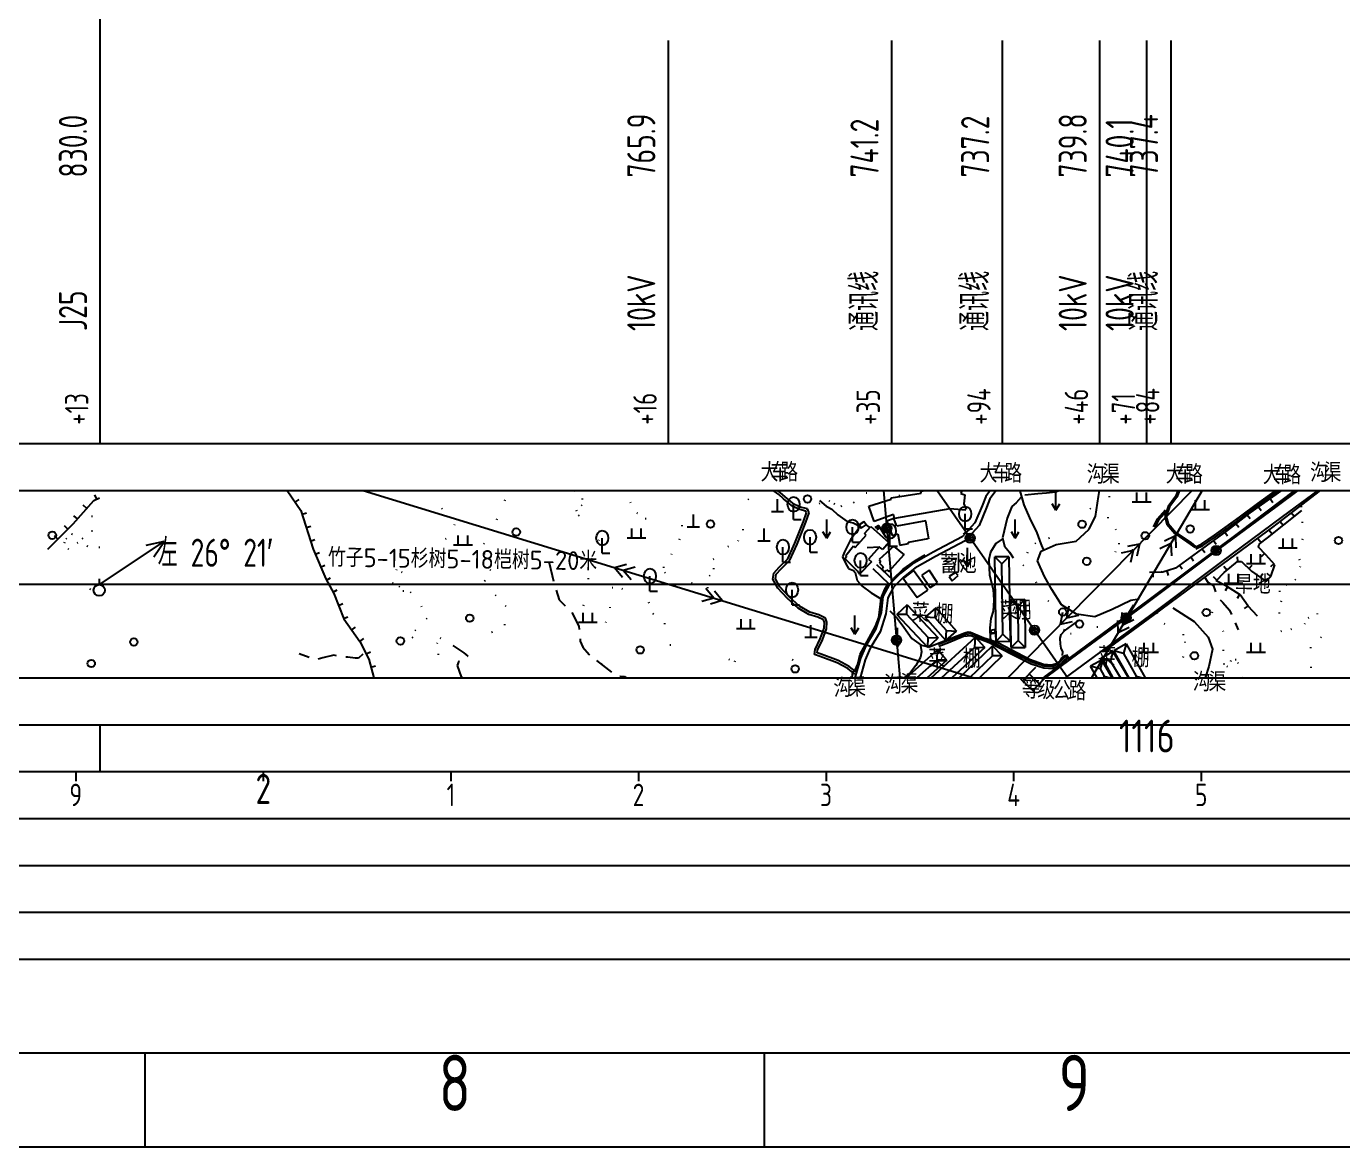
# Model space of a CAD drawing. Header units: millimetres. Extents: x -75 to 1114, y 1275 to 2116.
# Drawn here: x 374.7 to 515.1, y 1275 to 1394.5 of the extents above; entities that cross this region are included whole.
import ezdxf
from ezdxf.enums import TextEntityAlignment as Align

# ---------------------------------------------------------------- set-up
doc = ezdxf.new("R2010")
doc.units = ezdxf.units.MM
doc.linetypes.add('DOT', pattern=[6.35, 0, -6.35])
for name, color, linetype in [('交叉跨越注记', 3, 'Continuous'), ('图框', 1, 'Continuous'), ('地物-交叉跨越', 6, 'Continuous'), ('地物-地类界', 5, 'Continuous'), ('地物-地貌', 58, 'Continuous'), ('地物-建筑', 2, 'Continuous'), ('地物-植被', 84, 'Continuous'), ('地物-水系', 5, 'Continuous'), ('地物-注记', 1, 'Continuous'), ('地物-道路', 1, 'Continuous'), ('房屋', 1, 'Continuous'), ('标注', 3, 'Continuous')]:
    doc.layers.add(name, color=color, linetype=linetype)
doc.styles.get("Standard").update_dxf_attribs({"font": 'tssdeng', "bigfont": 'tssdchn'})

# ---------------------------------------------------------------- blocks, each defined once
blk = doc.blocks.new('k9382')
at = {"layer": '地物-植被'}
blk.add_line((0, 1.2), (0, 0.6), dxfattribs=at)
blk.add_circle((0, 0), 0.6, dxfattribs=at)
blk = doc.blocks.new('k9371')
at = {"layer": '地物-植被'}
blk.add_circle((0, 0), 0.4, dxfattribs=at)
blk = doc.blocks.new('249335298')
at = {"layer": '地物-地貌'}
for p, q in [((379.73, 1341.44), (381.92, 1343.92)), ((381.17, 1343.07), (380.8, 1343.41)), ((381.92, 1343.92), (382.52, 1344.22)), ((382.26, 1344.08), (382.04, 1344.53)), ((380.18, 1341.95), (379.81, 1342.28)), ((377.03, 1338.74), (379.73, 1341.44)), ((379.15, 1340.86), (378.8, 1341.22)), ((378.09, 1339.8), (377.74, 1340.16))]:
    blk.add_line(p, q, dxfattribs=at)
blk = doc.blocks.new('249335399')
at = {"layer": '地物-地貌'}
for p, q in [((402.55, 1345), (404.01, 1342.84)), ((403.39, 1343.76), (403.81, 1344.04)), ((404.01, 1342.84), (405.3, 1338.72)), ((404.13, 1342.47), (404.61, 1342.61)), ((404.57, 1341.03), (405.05, 1341.18)), ((405.02, 1339.6), (405.5, 1339.75)), ((405.3, 1338.72), (406.65, 1335.57)), ((405.52, 1338.19), (405.98, 1338.39)), ((406.11, 1336.81), (406.57, 1337.01)), ((406.65, 1335.57), (407.53, 1333.99)), ((406.72, 1335.44), (407.16, 1335.68)), ((407.45, 1334.13), (407.89, 1334.38)), ((407.53, 1333.99), (408.57, 1331.3)), ((408.01, 1332.74), (408.48, 1332.92)), ((408.55, 1331.34), (409.02, 1331.52)), ((408.57, 1331.3), (410.3, 1328.88)), ((409.42, 1330.12), (409.82, 1330.41)), ((410.29, 1328.9), (410.7, 1329.19)), ((410.3, 1328.88), (411.25, 1327)), ((410.97, 1327.56), (411.41, 1327.78)), ((411.25, 1327), (411.77, 1325)), ((411.47, 1326.16), (411.95, 1326.28))]:
    blk.add_line(p, q, dxfattribs=at)
blk = doc.blocks.new('2493353100')
at = {"layer": '地物-道路'}
for p, q in [((404.9, 1327.17), (403.81, 1327.56)), ((406.34, 1327.14), (405.84, 1327.01)), ((407.5, 1327.42), (406.34, 1327.14)), ((407.79, 1327.37), (407.5, 1327.42)), ((409, 1327.2), (408.78, 1327.23)), ((409.78, 1327.12), (409, 1327.2)), ((410.13, 1327.12), (409.78, 1327.12)), ((410.62, 1327.53), (410.13, 1327.12))]:
    blk.add_line(p, q, dxfattribs=at)
blk = doc.blocks.new('2493354101')
at = {"layer": '地物-道路'}
for p, q in [((420.22, 1328.46), (421.38, 1327.69)), ((420.85, 1326.77), (420.65, 1326.32)), ((420.89, 1326.8), (420.85, 1326.77)), ((421.38, 1327.69), (421.79, 1327.31)), ((421.79, 1327.31), (421.74, 1327.29)), ((420.65, 1326.32), (421.09, 1325.11)), ((421.09, 1325.11), (421.23, 1325.01))]:
    blk.add_line(p, q, dxfattribs=at)
blk = doc.blocks.new('2493354102')
at = {"layer": '地物-道路'}
for p, q in [((430.48, 1337.27), (430.95, 1335.33)), ((431.23, 1334.37), (431.53, 1333.34)), ((431.53, 1333.34), (432.19, 1332.69)), ((432.88, 1331.97), (433.65, 1330.52)), ((433.65, 1330.52), (433.69, 1330.16)), ((433.78, 1329.17), (433.8, 1328.93)), ((433.8, 1328.93), (434.08, 1328.28)), ((434.08, 1328.28), (434.73, 1327.49)), ((434.73, 1327.49), (434.76, 1327.47)), ((435.54, 1326.86), (437.12, 1325.63)), ((438.02, 1325.19), (438.04, 1325.18)), ((438.04, 1325.18), (438.52, 1325.15)), ((438.52, 1325.15), (438.72, 1325))]:
    blk.add_line(p, q, dxfattribs=at)
blk = doc.blocks.new('k9220')
at = {"layer": '地物-植被'}
for p, q in [((-1, 0), (1, 0)), ((-0.5, 0), (-0.5, 1)), ((0.5, 0), (0.5, 1))]:
    blk.add_line(p, q, dxfattribs=at)
blk = doc.blocks.new('2493355103')
at = {"layer": '地物-建筑'}
for p, q in [((478.04, 1330.16), (477.57, 1330.07)), ((477.57, 1330.07), (477.57, 1329.89)), ((477.57, 1329.89), (477.57, 1329.76)), ((477.67, 1329.89), (477.67, 1329.76)), ((477.77, 1329.89), (477.77, 1329.76)), ((477.87, 1329.89), (477.87, 1329.76)), ((478.04, 1329.82), (478.04, 1330.16))]:
    blk.add_line(p, q, dxfattribs=at)
blk = doc.blocks.new('2493355104')
at = {"layer": '地物-建筑'}
for p, q in [((465.57, 1341.21), (465.19, 1340.99)), ((465.55, 1340.77), (465.35, 1341.07)), ((465.63, 1340.82), (465.44, 1341.12)), ((465.71, 1340.87), (465.52, 1341.18)), ((465.61, 1341.23), (465.57, 1341.21)), ((465.8, 1340.93), (465.61, 1341.23)), ((465.66, 1341.14), (465.62, 1341.12)), ((465.7, 1341.06), (465.67, 1341.04)), ((465.75, 1340.97), (465.72, 1340.95)), ((466.34, 1340.09), (465.8, 1340.93))]:
    blk.add_line(p, q, dxfattribs=at)
blk = doc.blocks.new('2493355105')
at = {"layer": '地物-建筑'}
blk.add_line((464.642, 1341.074), (464.25, 1341.362), dxfattribs=at)
blk = doc.blocks.new('2493355106')
at = {"layer": '地物-道路'}
for p, q in [((477.49, 1345), (477.02, 1344.35)), ((478.14, 1345), (477.48, 1344.09)), ((476.63, 1343.36), (475.88, 1341.55)), ((477.02, 1344.35), (476.63, 1343.36)), ((477.48, 1344.09), (477.11, 1343.16)), ((477.11, 1343.16), (476.33, 1341.27)), ((475.88, 1341.55), (474.52, 1340.05)), ((476.33, 1341.27), (474.84, 1339.63)), ((474.52, 1340.05), (471.42, 1338.41)), ((474.84, 1339.63), (471.67, 1337.96)), ((471.42, 1338.41), (469.18, 1337.14)), ((471.67, 1337.96), (469.47, 1336.71)), ((469.18, 1337.14), (467.9, 1336.14)), ((469.47, 1336.71), (468.24, 1335.75)), ((466.77, 1334.99), (466.07, 1333.69)), ((467.9, 1336.14), (466.77, 1334.99)), ((468.24, 1335.75), (467.19, 1334.68)), ((466.07, 1333.69), (465.88, 1331.97)), ((466.58, 1333.53), (466.39, 1331.85)), ((467.19, 1334.68), (466.58, 1333.53)), ((465.88, 1331.97), (465.28, 1330.15)), ((466.39, 1331.85), (465.76, 1329.93)), ((465.28, 1330.15), (464.25, 1328.41)), ((465.76, 1329.93), (464.71, 1328.17)), ((464.25, 1328.41), (463.68, 1327.1)), ((464.71, 1328.17), (464.17, 1326.93)), ((463.68, 1327.1), (463.08, 1325)), ((464.17, 1326.93), (463.62, 1325))]:
    blk.add_line(p, q, dxfattribs=at)
blk = doc.blocks.new('2493355107')
at = {"layer": '地物-道路'}
for p, q in [((454.95, 1344.56), (454.37, 1345)), ((455.12, 1344.76), (454.8, 1345)), ((455.64, 1344.3), (455.12, 1344.76)), ((455.47, 1344.09), (454.95, 1344.56)), ((456.47, 1343.29), (455.47, 1344.09)), ((456.62, 1343.51), (455.64, 1344.3)), ((457.19, 1342.95), (456.47, 1343.29)), ((457.28, 1343.2), (456.62, 1343.51)), ((458.01, 1343.02), (457.28, 1343.2)), ((457.83, 1342.79), (457.19, 1342.95)), ((457.58, 1341.7), (457.92, 1342.59)), ((457.92, 1342.59), (457.83, 1342.79)), ((457.83, 1341.6), (458.21, 1342.6)), ((458.21, 1342.6), (458.01, 1343.02)), ((456.67, 1339.36), (457.58, 1341.7)), ((456.91, 1339.25), (457.83, 1341.6)), ((455.91, 1337.71), (456.67, 1339.36)), ((456.13, 1337.55), (456.91, 1339.25)), ((455.01, 1336.81), (455.91, 1337.71)), ((454.34, 1335.52), (454.43, 1336.18)), ((454.43, 1336.18), (455.01, 1336.81)), ((454.68, 1336.06), (455.2, 1336.62)), ((455.2, 1336.62), (456.13, 1337.55)), ((454.86, 1334.57), (454.34, 1335.52)), ((454.61, 1335.57), (454.68, 1336.06)), ((455.07, 1334.72), (454.61, 1335.57)), ((455.88, 1333.47), (454.86, 1334.57)), ((456.07, 1333.65), (455.07, 1334.72)), ((457.01, 1332.43), (455.88, 1333.47)), ((457.16, 1332.65), (456.07, 1333.65)), ((458.17, 1331.78), (457.01, 1332.43)), ((458.27, 1332.02), (457.16, 1332.65)), ((459.23, 1331.73), (458.27, 1332.02)), ((459.13, 1331.49), (458.17, 1331.78)), ((459.73, 1331.18), (459.13, 1331.49)), ((459.95, 1331.37), (459.23, 1331.73)), ((459.82, 1330.91), (459.73, 1331.18)), ((459.79, 1330.3), (459.82, 1330.91)), ((460.08, 1330.94), (459.95, 1331.37)), ((460.05, 1330.25), (460.08, 1330.94)), ((458.83, 1328.03), (459.37, 1329.17)), ((459.37, 1329.17), (459.79, 1330.3)), ((459.61, 1329.06), (460.05, 1330.25)), ((458.77, 1327.51), (458.83, 1328.03)), ((459.05, 1327.69), (459.09, 1327.96)), ((459.09, 1327.96), (459.61, 1329.06)), ((459.38, 1327.28), (458.77, 1327.51)), ((459.48, 1327.53), (459.05, 1327.69)), ((461.17, 1326.62), (459.38, 1327.28)), ((461.28, 1326.86), (459.48, 1327.53)), ((462.31, 1326), (461.17, 1326.62)), ((462.46, 1326.22), (461.28, 1326.86)), ((463.07, 1325.4), (462.31, 1326)), ((463.23, 1325.61), (462.46, 1326.22))]:
    blk.add_line(p, q, dxfattribs=at)
blk = doc.blocks.new('2493355108')
at = {"layer": '地物-道路'}
for p, q in [((466.74, 1335.01), (465.02, 1336.64)), ((467.14, 1335.44), (465.43, 1337.07))]:
    blk.add_line(p, q, dxfattribs=at)
blk = doc.blocks.new('2493355109')
at = {"layer": '地物-水系'}
for p, q in [((459.3, 1343.916), (460.028, 1343.304)), ((460.028, 1343.304), (460.628, 1342.992)), ((460.628, 1342.992), (461.268, 1342.386)), ((461.268, 1342.386), (462.254, 1341.696)), ((462.254, 1341.696), (462.876, 1341.546)), ((463.462, 1340.908), (462.612, 1339.712)), ((462.876, 1341.546), (463.4, 1341.304)), ((463.4, 1341.304), (463.462, 1340.908)), ((462.612, 1339.712), (461.976, 1338.462)), ((461.976, 1338.462), (461.746, 1337.914)), ((461.746, 1337.914), (462.096, 1337.174)), ((462.096, 1337.174), (462.408, 1336.67)), ((462.408, 1336.67), (462.91, 1336.468)), ((462.91, 1336.468), (463.116, 1336.23)), ((463.116, 1336.23), (463.334, 1335.384)), ((463.334, 1335.384), (463.868, 1334.78)), ((463.868, 1334.78), (464.804, 1334.07)), ((464.804, 1334.07), (465.902, 1333.404))]:
    blk.add_line(p, q, dxfattribs=at)
blk = doc.blocks.new('2493355110')
at = {"layer": '地物-水系'}
for p, q in [((466.27, 1334.48), (466.57, 1334.99)), ((465.78, 1332.55), (465.87, 1333.51)), ((465.87, 1333.51), (466.27, 1334.48)), ((465.61, 1331.44), (465.78, 1332.55)), ((465.26, 1330.52), (465.61, 1331.44)), ((464.38, 1328.9), (465.26, 1330.52)), ((463.64, 1327.54), (464.38, 1328.9)), ((463.1, 1325.83), (463.38, 1326.46)), ((463.38, 1326.46), (463.64, 1327.54)), ((462.8, 1325), (462.87, 1325.65)), ((462.87, 1325.65), (463.04, 1325.77)), ((463.04, 1325.77), (463.1, 1325.83))]:
    blk.add_line(p, q, dxfattribs=at)
blk = doc.blocks.new('2493355111')
at = {"layer": '地物-水系'}
for p, q in [((469.552, 1337.522), (470.562, 1338.14)), ((467.176, 1335.588), (468.23, 1336.598)), ((468.23, 1336.598), (469.552, 1337.522))]:
    blk.add_line(p, q, dxfattribs=at)
blk = doc.blocks.new('2493355112')
at = {"layer": '地物-水系'}
blk.add_line((474.64, 1340.322), (475.374, 1340.868), dxfattribs=at)
blk = doc.blocks.new('2493355113')
at = {"layer": '地物-水系'}
for p, q in [((479.794, 1343.278), (479.314, 1342.042)), ((480.268, 1343.686), (479.794, 1343.278)), ((480.81, 1344.264), (480.268, 1343.686)), ((479.314, 1342.042), (478.808, 1339.948)), ((478.808, 1339.948), (479.03, 1339.05)), ((479.03, 1339.05), (479.556, 1338.408)), ((479.556, 1338.408), (479.964, 1337.79))]:
    blk.add_line(p, q, dxfattribs=at)
blk = doc.blocks.new('2493355114')
at = {"layer": '地物-水系'}
for p, q in [((478.12, 1339.334), (477.546, 1338.422)), ((478.774, 1339.796), (478.12, 1339.334)), ((477.546, 1338.422), (477.354, 1337.646)), ((477.354, 1337.646), (477.442, 1335.95)), ((477.442, 1335.95), (477.826, 1334.426)), ((477.826, 1334.426), (477.888, 1333.292)), ((477.834, 1332.114), (477.552, 1331.342)), ((477.888, 1333.292), (477.834, 1332.114)), ((477.552, 1331.342), (477.476, 1330.34)), ((477.476, 1330.34), (477.516, 1329.172))]:
    blk.add_line(p, q, dxfattribs=at)
blk = doc.blocks.new('2493355115')
at = {"layer": '地物-水系'}
for p, q in [((466.788, 1332.14), (467.592, 1331.38)), ((467.592, 1331.38), (468.286, 1330.416)), ((468.286, 1330.416), (469.154, 1329.198)), ((469.154, 1329.198), (470.124, 1328.502)), ((472.52, 1328.92), (474.794, 1329.8)), ((474.794, 1329.8), (475.156, 1329.92)), ((475.156, 1329.92), (475.404, 1329.87)), ((475.404, 1329.87), (476.824, 1329.276)), ((476.824, 1329.276), (477.548, 1329.044)), ((470.124, 1328.502), (471.008, 1328.302)), ((471.008, 1328.302), (472.52, 1328.92)), ((477.548, 1329.044), (478.376, 1328.73)), ((478.376, 1328.73), (480.396, 1327.692)), ((480.396, 1327.692), (481.7, 1326.99)), ((481.7, 1326.99), (483.198, 1326.472)), ((483.198, 1326.472), (484.078, 1326.386)), ((484.078, 1326.386), (484.65, 1326.562)), ((484.65, 1326.562), (484.926, 1326.766)), ((484.926, 1326.766), (485.174, 1327.19)), ((485.174, 1327.19), (485.54, 1327.392)), ((485.54, 1327.392), (485.77, 1327.462))]:
    blk.add_line(p, q, dxfattribs=at)
blk = doc.blocks.new('2493356116')
at = {"layer": '地物-水系'}
for p, q in [((470.16, 1327.79), (470.06, 1327.22)), ((470.08, 1328.46), (470.16, 1327.79)), ((470.06, 1327.22), (469.59, 1326.31)), ((468.99, 1325.58), (468.29, 1325)), ((469.59, 1326.31), (468.99, 1325.58))]:
    blk.add_line(p, q, dxfattribs=at)
blk = doc.blocks.new('2493356117')
at = {"layer": '地物-建筑'}
for p, q in [((468.65, 1332.81), (467.56, 1331.78)), ((468.62, 1331.75), (468.65, 1332.81)), ((468.65, 1332.81), (471.95, 1329.28)), ((470.86, 1328.25), (467.56, 1331.78)), ((468.62, 1331.75), (467.56, 1331.78)), ((470.89, 1329.31), (468.62, 1331.75)), ((470.86, 1328.25), (470.89, 1329.31)), ((470.86, 1328.25), (471.95, 1329.28)), ((470.89, 1329.31), (471.95, 1329.28))]:
    blk.add_line(p, q, dxfattribs=at)
blk = doc.blocks.new('2493356118')
at = {"layer": '地物-建筑'}
for p, q in [((471.69, 1332.47), (470.57, 1331.48)), ((471.63, 1331.41), (471.69, 1332.47)), ((471.69, 1332.47), (473.9, 1329.99)), ((472.78, 1329), (470.57, 1331.48)), ((471.63, 1331.41), (470.57, 1331.48)), ((472.84, 1330.05), (471.63, 1331.41)), ((472.78, 1329), (472.84, 1330.05)), ((472.78, 1329), (473.9, 1329.99)), ((472.84, 1330.05), (473.9, 1329.99))]:
    blk.add_line(p, q, dxfattribs=at)
blk = doc.blocks.new('2493356119')
at = {"layer": '地物-建筑'}
for p, q in [((479.48, 1337.93), (477.98, 1337.91)), ((478.13, 1328.9), (477.98, 1337.91)), ((478.74, 1337.17), (477.98, 1337.91)), ((478.74, 1337.17), (479.48, 1337.93)), ((479.48, 1337.93), (479.63, 1328.92)), ((478.86, 1329.66), (478.74, 1337.17)), ((478.13, 1328.9), (478.86, 1329.66)), ((478.86, 1329.66), (479.63, 1328.92)), ((478.13, 1328.9), (479.63, 1328.92))]:
    blk.add_line(p, q, dxfattribs=at)
blk = doc.blocks.new('2493356120')
at = {"layer": '地物-建筑'}
for p, q in [((481.18, 1333.35), (479.68, 1333.34)), ((479.74, 1328.23), (479.68, 1333.34)), ((480.44, 1332.59), (479.68, 1333.34)), ((481.18, 1333.35), (480.44, 1332.59)), ((480.44, 1332.59), (480.48, 1328.99)), ((481.18, 1333.35), (481.24, 1328.24)), ((480.48, 1328.99), (479.74, 1328.23)), ((479.74, 1328.23), (481.24, 1328.24)), ((480.48, 1328.99), (481.24, 1328.24))]:
    blk.add_line(p, q, dxfattribs=at)
blk = doc.blocks.new('2493356121')
at = {"layer": '地物-建筑'}
for p, q in [((474.21, 1325), (477.74, 1328.43)), ((477.73, 1327.37), (477.74, 1328.43)), ((478.79, 1327.36), (477.74, 1328.43)), ((477.73, 1327.37), (475.28, 1325)), ((478.79, 1327.36), (476.36, 1325)), ((478.79, 1327.36), (477.73, 1327.37))]:
    blk.add_line(p, q, dxfattribs=at)
blk = doc.blocks.new('2493356122')
at = {"layer": '地物-建筑'}
for p, q in [((471.19, 1325), (475.93, 1329.33)), ((475.88, 1328.27), (475.93, 1329.33)), ((476.94, 1328.23), (475.93, 1329.33)), ((472.3, 1325), (475.88, 1328.27)), ((476.94, 1328.23), (473.41, 1325)), ((475.88, 1328.27), (476.94, 1328.23))]:
    blk.add_line(p, q, dxfattribs=at)
blk = doc.blocks.new('2493356123')
at = {"layer": '地物-建筑'}
for p, q in [((468.54, 1325), (471.88, 1328)), ((471.83, 1326.94), (471.88, 1328)), ((472.89, 1326.88), (471.88, 1328)), ((471.83, 1326.94), (469.67, 1325)), ((472.89, 1326.88), (470.79, 1325)), ((472.89, 1326.88), (471.83, 1326.94))]:
    blk.add_line(p, q, dxfattribs=at)
blk = doc.blocks.new('2493356124')
at = {"layer": '地物-水系'}
for p, q in [((473.798, 1336.254), (473.116, 1335.8)), ((474.07, 1335.912), (473.798, 1336.254)), ((473.116, 1335.8), (473.46, 1335.37)), ((473.46, 1335.37), (474.07, 1335.912))]:
    blk.add_line(p, q, dxfattribs=at)
blk = doc.blocks.new('k9210')
at = {"layer": '地物-植被'}
for q in [(0, 2), (-0.4, 0.6928), (0.4, 0.6928)]:
    blk.add_line((0, 0), q, dxfattribs=at)
blk = doc.blocks.new('2493357125')
at = {"layer": '地物-道路'}
for p, q in [((507.96, 1343.22), (510.34, 1345)), ((508.72, 1342.2), (512.47, 1345)), ((501.34, 1338.33), (507.96, 1343.22)), ((502.1, 1337.31), (508.72, 1342.2)), ((493.76, 1332.65), (501.34, 1338.33)), ((494.52, 1331.62), (502.1, 1337.31)), ((483.38, 1325), (493.76, 1332.65)), ((485.53, 1325), (494.52, 1331.62))]:
    blk.add_line(p, q, dxfattribs=at)
blk = doc.blocks.new('2493357126')
at = {"layer": '地物-道路'}
for p, q in [((497.52, 1345), (497.27, 1344.35)), ((497.67, 1345), (497.39, 1344.28)), ((496.49, 1343.3), (496.13, 1342.22)), ((496.62, 1343.23), (496.28, 1342.21)), ((497.27, 1344.35), (496.49, 1343.3)), ((497.39, 1344.28), (496.62, 1343.23)), ((496.13, 1342.22), (496.33, 1341.39)), ((496.28, 1342.21), (496.46, 1341.46)), ((496.33, 1341.39), (497.2, 1340.41)), ((496.46, 1341.46), (497.3, 1340.52)), ((497.2, 1340.41), (498.84, 1339.27)), ((497.3, 1340.52), (498.92, 1339.39)), ((498.84, 1339.27), (499.32, 1338.92)), ((498.92, 1339.39), (499.4, 1339.03))]:
    blk.add_line(p, q, dxfattribs=at)
blk = doc.blocks.new('2493357127')
at = {"layer": '地物-道路'}
for p, q in [((494.91, 1341.13), (495.33, 1341.97)), ((495.08, 1341.04), (495.49, 1341.86)), ((495.33, 1341.97), (496.19, 1342.94)), ((495.49, 1341.86), (496.33, 1342.82))]:
    blk.add_line(p, q, dxfattribs=at)
blk = doc.blocks.new('2493357128')
at = {"layer": '地物-道路'}
for p, q in [((474.61, 1329.59), (472.97, 1328.94)), ((474.66, 1329.4), (473.05, 1328.75)), ((475.47, 1329.71), (474.61, 1329.59)), ((475.44, 1329.5), (474.66, 1329.4)), ((477.39, 1328.75), (475.44, 1329.5)), ((477.47, 1328.93), (475.47, 1329.71)), ((472.97, 1328.94), (471.94, 1328.55)), ((473.05, 1328.75), (472.01, 1328.36)), ((479.95, 1327.41), (477.39, 1328.75)), ((480.05, 1327.59), (477.47, 1328.93)), ((481.86, 1326.48), (479.95, 1327.41)), ((481.94, 1326.67), (480.05, 1327.59)), ((483.23, 1326.04), (481.86, 1326.48)), ((483.27, 1326.24), (481.94, 1326.67)), ((484.87, 1326.56), (484.13, 1326.18)), ((485.01, 1326.4), (484.17, 1325.97)), ((485.19, 1327), (484.87, 1326.56)), ((485.34, 1326.86), (485.01, 1326.4)), ((485.54, 1327.28), (485.19, 1327)), ((485.6, 1327.07), (485.34, 1326.86)), ((485.82, 1327.26), (485.54, 1327.28)), ((485.73, 1327.06), (485.6, 1327.07)), ((485.88, 1326.91), (485.73, 1327.06)), ((486.03, 1327.06), (485.82, 1327.26)), ((484.17, 1325.97), (483.23, 1326.04)), ((484.13, 1326.18), (483.27, 1326.24))]:
    blk.add_line(p, q, dxfattribs=at)
blk = doc.blocks.new('k3720')
at = {"layer": '地物-建筑'}
for p, q in [((-1, 2), (1, 2)), ((-0.75, 2), (-0.75, 0)), ((0.75, 2), (0.75, 0)), ((-0.75, 1), (0.75, 1))]:
    blk.add_line(p, q, dxfattribs=at)
blk = doc.blocks.new('2493357129')
at = {"layer": '地物-水系'}
for p, q in [((485.44, 1330.01), (486.984, 1331.144)), ((484.966, 1329.234), (485.058, 1329.618)), ((484.996, 1328.598), (484.966, 1329.234)), ((485.058, 1329.618), (485.44, 1330.01)), ((485.086, 1328.164), (484.996, 1328.598)), ((485.244, 1327.764), (485.086, 1328.164)), ((485.216, 1327.394), (485.244, 1327.764))]:
    blk.add_line(p, q, dxfattribs=at)
blk = doc.blocks.new('2493357130')
at = {"layer": '地物-水系'}
for p, q in [((489.054, 1344.346), (489.144, 1345)), ((488.744, 1342.226), (489.054, 1344.346)), ((488.016, 1340.824), (488.744, 1342.226)), ((486.662, 1339.584), (488.016, 1340.824)), ((482.948, 1338.504), (484.55, 1339.216)), ((484.55, 1339.216), (486.662, 1339.584)), ((482.528, 1337.486), (482.948, 1338.504)), ((483.278, 1335.83), (482.528, 1337.486)), ((484.08, 1334.438), (483.278, 1335.83)), ((485.104, 1332.81), (484.08, 1334.438)), ((493.384, 1333.4), (492.484, 1333.256)), ((486.694, 1331.796), (485.104, 1332.81)), ((490.502, 1332.312), (488.676, 1331.518)), ((492.484, 1333.256), (490.502, 1332.312)), ((488.676, 1331.518), (486.694, 1331.796))]:
    blk.add_line(p, q, dxfattribs=at)
blk = doc.blocks.new('2493358131')
at = {"layer": '地物-水系'}
for p, q in [((480.676, 1344.97), (481.092, 1343.47)), ((481.092, 1343.47), (481.698, 1342.064)), ((481.698, 1342.064), (482.464, 1340.474)), ((482.464, 1340.474), (482.884, 1339.298)), ((482.884, 1339.298), (483.132, 1338.714))]:
    blk.add_line(p, q, dxfattribs=at)
blk = doc.blocks.new('2493358132')
at = {"layer": '地物-水系'}
for p, q in [((481.19, 1344.54), (482.57, 1344.67)), ((482.57, 1344.67), (483.51, 1344.75)), ((483.51, 1344.75), (484.48, 1344.85)), ((484.48, 1344.85), (484.84, 1345))]:
    blk.add_line(p, q, dxfattribs=at)
blk = doc.blocks.new('2493358133')
at = {"layer": '地物-水系'}
for p, q in [((496.96, 1332.48), (499.25, 1331.03)), ((499.25, 1331.03), (500.73, 1329.34)), ((500.73, 1329.34), (501.19, 1328.07)), ((501.19, 1328.07), (500.8, 1326.21)), ((500.8, 1326.21), (500.41, 1325))]:
    blk.add_line(p, q, dxfattribs=at)
blk = doc.blocks.new('2493358134')
at = {"layer": '地物-道路'}
for p, q in [((500.4, 1335.72), (500.72, 1335.2)), ((500.72, 1335.2), (501.29, 1334.89)), ((501.29, 1334.89), (501.46, 1334.39)), ((501.46, 1334.39), (501.53, 1334.18)), ((502.01, 1333.34), (502.31, 1333.03)), ((502.31, 1333.03), (503.01, 1332.23)), ((503.01, 1332.23), (503.22, 1331.77)), ((503.62, 1330.86), (503.93, 1330.12))]:
    blk.add_line(p, q, dxfattribs=at)
blk = doc.blocks.new('2493358135')
at = {"layer": '地物-水系'}
blk.add_line((485.722, 1326.878), (483.216, 1325.094), dxfattribs=at)
blk = doc.blocks.new('2493358136')
at = {"layer": '地物-水系'}
for p, q in [((492.21, 1331.844), (492.83, 1332.786)), ((486.068, 1327.168), (491.252, 1331.002)), ((491.252, 1331.002), (492.21, 1331.844))]:
    blk.add_line(p, q, dxfattribs=at)
blk = doc.blocks.new('2493358137')
at = {"layer": '地物-水系'}
for p, q in [((504.16, 1340.59), (510, 1345)), ((498.12, 1336.08), (504.16, 1340.59)), ((491.73, 1331.31), (498.12, 1336.08))]:
    blk.add_line(p, q, dxfattribs=at)
blk = doc.blocks.new('2493358138')
at = {"layer": '地物-水系'}
for p, q in [((512.69, 1345), (507.59, 1341.08)), ((507.59, 1341.08), (503.02, 1337.71)), ((503.02, 1337.71), (499.35, 1335.01)), ((499.35, 1335.01), (494.83, 1331.66)), ((494.83, 1331.66), (489.64, 1327.87))]:
    blk.add_line(p, q, dxfattribs=at)
blk = doc.blocks.new('2493358139')
at = {"layer": '地物-建筑'}
for p, q in [((489.52, 1326.98), (488.2, 1326.26)), ((489.52, 1326.98), (489.22, 1325.96)), ((489.52, 1326.98), (490.59, 1325)), ((488.89, 1325), (488.2, 1326.26)), ((489.22, 1325.96), (488.2, 1326.26)), ((489.22, 1325.96), (489.65, 1325.18)), ((489.65, 1325.18), (489.59, 1325)), ((489.65, 1325.18), (490.24, 1325))]:
    blk.add_line(p, q, dxfattribs=at)
blk = doc.blocks.new('2493358140')
at = {"layer": '地物-建筑'}
for p, q in [((490.58, 1327.82), (489.29, 1327.06)), ((490.58, 1327.82), (490.32, 1326.8)), ((490.58, 1327.82), (492.25, 1325)), ((490.51, 1325), (489.29, 1327.06)), ((490.32, 1326.8), (489.29, 1327.06)), ((490.32, 1326.8), (491.38, 1325))]:
    blk.add_line(p, q, dxfattribs=at)
blk = doc.blocks.new('2493358141')
at = {"layer": '地物-建筑'}
for p, q in [((491.99, 1328.63), (490.68, 1327.89)), ((492.32, 1325), (490.68, 1327.89)), ((491.71, 1327.61), (490.68, 1327.89)), ((491.99, 1328.63), (491.71, 1327.61)), ((491.99, 1328.63), (494.04, 1325)), ((491.71, 1327.61), (493.08, 1325.18)), ((493.08, 1325.18), (493.03, 1325)), ((493.08, 1325.18), (493.73, 1325))]:
    blk.add_line(p, q, dxfattribs=at)
blk = doc.blocks.new('2493359142')
at = {"layer": '地物-地貌'}
for p, q in [((508.56, 1345), (505.17, 1342.59)), ((506.11, 1343.26), (506.4, 1342.86)), ((507.34, 1344.13), (507.63, 1343.72)), ((505.17, 1342.59), (502.77, 1340.73)), ((504.9, 1342.38), (505.21, 1341.99)), ((502.77, 1340.73), (499.6, 1338.4)), ((502.53, 1340.55), (502.82, 1340.15)), ((503.71, 1341.46), (504.02, 1341.07)), ((501.32, 1339.66), (501.61, 1339.26)), ((499.6, 1338.4), (497.25, 1336.72)), ((498.89, 1337.9), (499.18, 1337.49)), ((500.11, 1338.78), (500.4, 1338.37)), ((495.9, 1336.27), (494.47, 1336.24)), ((494.84, 1336.25), (494.85, 1335.75)), ((497.25, 1336.72), (495.9, 1336.27)), ((496.32, 1336.41), (496.48, 1335.94)), ((497.67, 1337.03), (497.96, 1336.62))]:
    blk.add_line(p, q, dxfattribs=at)
blk = doc.blocks.new('2493359143')
at = {"layer": '地物-地貌'}
for p, q in [((508.82, 1341.34), (510.72, 1342.85)), ((509.9, 1342.2), (509.59, 1342.59)), ((507.07, 1339.95), (508.82, 1341.34)), ((507.56, 1340.34), (507.24, 1340.73)), ((508.73, 1341.27), (508.42, 1341.66)), ((506.38, 1339.41), (506.07, 1339.8)), ((506.1, 1338.93), (506.17, 1339.25)), ((506.17, 1339.25), (507.07, 1339.95)), ((503.9, 1337.41), (503.88, 1337.91)), ((506.89, 1338.12), (506.1, 1338.93)), ((506.74, 1338.27), (506.38, 1337.93)), ((507.86, 1337.06), (506.89, 1338.12)), ((501.59, 1335.37), (502.46, 1336.26)), ((502.73, 1336.48), (502.42, 1336.87)), ((502.46, 1336.26), (503.86, 1337.41)), ((503.86, 1337.41), (504.28, 1337.43)), ((504.28, 1337.43), (505.38, 1336.37)), ((505.09, 1336.65), (505.43, 1337.01)), ((505.38, 1336.37), (506.91, 1335.28)), ((507.76, 1337.17), (507.39, 1336.83)), ((507.42, 1335.83), (507.86, 1337.06)), ((501.66, 1335.44), (501.3, 1335.79)), ((502.71, 1334.77), (501.59, 1335.37)), ((504.14, 1333.86), (502.71, 1334.77)), ((506.27, 1335.73), (506.56, 1336.14)), ((506.91, 1335.28), (507.42, 1335.83)), ((507.39, 1335.8), (507.02, 1336.14)), ((502.82, 1334.7), (502.55, 1334.28)), ((504.09, 1333.9), (503.82, 1333.48)), ((505.02, 1332.67), (504.14, 1333.86)), ((504.99, 1332.7), (504.58, 1332.41)), ((506, 1331.6), (505.02, 1332.67))]:
    blk.add_line(p, q, dxfattribs=at)
blk = doc.blocks.new('2493359144')
at = {"layer": '地物-道路'}
for p, q in [((506.05, 1343.61), (507.94, 1345)), ((506.16, 1343.46), (508.26, 1345)), ((504.07, 1342.13), (506.05, 1343.61)), ((504.18, 1341.98), (506.16, 1343.46)), ((501.42, 1340.21), (504.07, 1342.13)), ((501.53, 1340.05), (504.18, 1341.98)), ((499.35, 1338.93), (500.08, 1339.29)), ((499.43, 1338.76), (500.17, 1339.13)), ((500.08, 1339.29), (501.42, 1340.21)), ((500.17, 1339.13), (501.53, 1340.05))]:
    blk.add_line(p, q, dxfattribs=at)
blk = doc.blocks.new('k3894')
at = {"layer": '地物-建筑'}
for p, q in [((-0.65, 0), (0.65, 0)), ((0, 0), (0, 1.3))]:
    blk.add_line(p, q, dxfattribs=at)
blk = doc.blocks.new('k9374')
at = {"layer": '地物-植被'}
for q in [(0, 1.6), (0.8, 0)]:
    blk.add_line((0, 0), q, dxfattribs=at)
blk.add_ellipse((0, 1.6), major_axis=(0, 0.8), ratio=0.8, dxfattribs=at)
blk = doc.blocks.new('2495666')
at = {"layer": '房屋'}
for p, q in [((464.088, 1340.418), (464.76, 1341.162)), ((464.262, 1340.242), (464.088, 1340.418)), ((464.76, 1341.162), (466.69, 1339.456)), ((462.106, 1338.068), (462.928, 1339.07)), ((462.928, 1339.07), (463.094, 1338.926)), ((463.094, 1338.926), (464.262, 1340.242)), ((465.698, 1338.984), (464.51, 1337.65)), ((466.69, 1339.456), (466.056, 1338.686)), ((462.014, 1337.728), (462.222, 1337.972)), ((463.352, 1336.374), (462.014, 1337.728)), ((462.222, 1337.972), (462.106, 1338.068)), ((465.692, 1338.956), (464.386, 1338.86)), ((464.51, 1337.65), (464.832, 1337.386)), ((466.056, 1338.686), (465.692, 1338.956)), ((463.566, 1336.048), (463.352, 1336.374)), ((464.832, 1337.386), (463.566, 1336.048))]:
    blk.add_line(p, q, dxfattribs=at)
blk = doc.blocks.new('2495669')
at = {"layer": '房屋'}
for p, q in [((467.218, 1339.042), (465.664, 1337.642)), ((468.366, 1338.122), (467.218, 1339.042)), ((465.664, 1337.642), (465.802, 1337.44)), ((466.7, 1336.364), (468.314, 1338.164)), ((465.802, 1337.44), (465.682, 1337.244)), ((465.682, 1337.244), (466.106, 1336.832)), ((466.106, 1336.832), (465.954, 1336.564)), ((465.954, 1336.564), (466.26, 1336.3)), ((466.26, 1336.3), (466.496, 1336.54)), ((466.496, 1336.54), (466.7, 1336.364))]:
    blk.add_line(p, q, dxfattribs=at)
blk = doc.blocks.new('24956612')
at = {"layer": '房屋'}
for p, q in [((467.238, 1342.006), (466.486, 1341.716)), ((467.542, 1341.198), (467.238, 1342.006)), ((466.486, 1341.716), (467.04, 1340.202)), ((470.654, 1341.744), (467.542, 1341.198)), ((470.954, 1339.844), (470.654, 1341.744)), ((467.04, 1340.202), (467.646, 1340.38)), ((467.646, 1340.38), (467.856, 1339.16)), ((467.856, 1339.16), (468.808, 1339.328)), ((468.784, 1339.486), (470.882, 1339.87)), ((468.808, 1339.328), (468.784, 1339.486))]:
    blk.add_line(p, q, dxfattribs=at)
blk = doc.blocks.new('24956715')
at = {"layer": '房屋'}
for p, q in [((466.96, 1344.2), (470.14, 1344.7)), ((470.14, 1344.7), (470.15, 1344.93)), ((470.15, 1344.93), (470.59, 1345)), ((470.59, 1345), (474.48, 1345)), ((474.48, 1345), (474.37, 1344.67)), ((474.37, 1344.67), (474.78, 1344.53)), ((464.55, 1343.32), (466.93, 1344.06)), ((465.12, 1341.67), (464.55, 1343.32)), ((466.93, 1344.06), (466.96, 1344.2)), ((474.78, 1344.53), (474.7, 1343.58)), ((474.7, 1343.58), (474.94, 1342.96)), ((467.19, 1342.43), (465.12, 1341.67)), ((467.31, 1342.02), (467.19, 1342.43)), ((473.21, 1343.02), (467.31, 1342.02)), ((474.9, 1342.89), (473.21, 1343.02))]:
    blk.add_line(p, q, dxfattribs=at)
blk = doc.blocks.new('24956718')
at = {"layer": '房屋'}
for p, q in [((464.03, 1341.654), (463.534, 1341.342)), ((463.534, 1341.342), (463.754, 1340.972)), ((463.754, 1340.972), (464.29, 1341.316)), ((464.29, 1341.316), (464.02, 1341.674))]:
    blk.add_line(p, q, dxfattribs=at)
blk = doc.blocks.new('24956721')
at = {"layer": '房屋'}
for p, q in [((469.316, 1336.462), (468.24, 1335.652)), ((470.838, 1334.366), (469.316, 1336.462)), ((468.204, 1335.692), (469.704, 1333.576)), ((469.704, 1333.576), (470.838, 1334.366))]:
    blk.add_line(p, q, dxfattribs=at)
blk = doc.blocks.new('24956724')
at = {"layer": '房屋'}
for p, q in [((471, 1336.488), (470.206, 1335.952)), ((471.868, 1335.142), (471, 1336.488)), ((470.206, 1335.946), (471.094, 1334.628)), ((471.094, 1334.628), (471.868, 1335.142))]:
    blk.add_line(p, q, dxfattribs=at)
blk = doc.blocks.new('24956727')
at = {"layer": '房屋'}
for p, q in [((478.084, 1329.762), (477.49, 1329.654)), ((477.49, 1329.654), (477.528, 1328.792)), ((478.136, 1328.852), (478.1, 1329.766)), ((477.528, 1328.792), (478.136, 1328.852))]:
    blk.add_line(p, q, dxfattribs=at)
blk = doc.blocks.new('241024508')
at = {"layer": '地物-交叉跨越'}
for p, q in [((410.66, 1345), (475.74, 1325)), ((437.46, 1336.76), (438.72, 1337.12)), ((437.46, 1336.76), (438.3, 1335.76)), ((438.38, 1336.48), (439.64, 1336.84)), ((438.38, 1336.48), (439.22, 1335.48)), ((448.02, 1333.52), (446.76, 1333.16)), ((448.02, 1333.52), (447.18, 1334.52)), ((448.94, 1333.24), (448.1, 1334.24)), ((448.94, 1333.24), (447.68, 1332.88))]:
    blk.add_line(p, q, dxfattribs=at)
blk = doc.blocks.new('241024509')
at = {"layer": '地物-交叉跨越'}
blk.add_line((466.13, 1345), (467.87, 1325), dxfattribs=at)
for centre, radius in [((466.48, 1340.98), 0.5), ((466.48, 1340.98), 0.3), ((466.48, 1340.98), 0.1), ((467.52, 1329.02), 0.5), ((467.52, 1329.02), 0.3), ((467.52, 1329.02), 0.1)]:
    blk.add_circle(centre, radius, dxfattribs=at)
blk = doc.blocks.new('2410245010')
at = {"layer": '地物-交叉跨越'}
blk.add_line((471.83, 1345), (485.77, 1325), dxfattribs=at)
for centre, radius in [((475.37, 1339.92), 0.5), ((475.37, 1339.92), 0.3), ((475.37, 1339.92), 0.1), ((482.23, 1330.08), 0.5), ((482.23, 1330.08), 0.3), ((482.23, 1330.08), 0.1)]:
    blk.add_circle(centre, radius, dxfattribs=at)
blk = doc.blocks.new('2410245011')
at = {"layer": '地物-交叉跨越'}
for p, q in [((499.03, 1345), (479.37, 1325)), ((493.41, 1339.28), (492.13, 1339)), ((493.41, 1339.28), (493.14, 1338)), ((492.73, 1338.59), (491.46, 1338.31)), ((492.73, 1338.59), (492.47, 1337.31)), ((484.99, 1330.72), (485.26, 1332)), ((485.67, 1331.41), (485.93, 1332.69)), ((484.99, 1330.72), (486.27, 1331)), ((485.67, 1331.41), (486.94, 1331.69))]:
    blk.add_line(p, q, dxfattribs=at)
blk = doc.blocks.new('2410245012')
at = {"layer": '地物-交叉跨越'}
for p, q in [((500.1, 1345), (488.3, 1325)), ((496.76, 1339.34), (495.59, 1338.76)), ((497.25, 1340.17), (496.08, 1339.59)), ((496.76, 1339.34), (496.82, 1338.03)), ((497.25, 1340.17), (497.3, 1338.86)), ((491.64, 1330.66), (491.58, 1331.97)), ((491.15, 1329.83), (491.1, 1331.14)), ((491.64, 1330.66), (492.81, 1331.24)), ((491.15, 1329.83), (492.32, 1330.41))]:
    blk.add_line(p, q, dxfattribs=at)
blk = doc.blocks.new('2410245013')
at = {"layer": '地物-交叉跨越'}
blk.add_line((510.22, 1345), (483.38, 1325), dxfattribs=at)
for centre, radius in [((501.61, 1338.59), 0.5), ((501.61, 1338.59), 0.3), ((501.61, 1338.59), 0.1), ((491.99, 1331.41), 0.5), ((491.99, 1331.41), 0.3), ((491.99, 1331.41), 0.1)]:
    blk.add_circle(centre, radius, dxfattribs=at)

msp = doc.modelspace()

# ---------------------------------------------------------------- linework, layer by layer
at = {"layer": '交叉跨越注记', "linetype": 'Continuous'}
for p, q in [((443.2, 1350), (443.2, 1393)), ((467, 1350), (467, 1393)), ((478.8, 1350), (478.8, 1393)), ((489.2, 1350), (489.2, 1393)), ((494.2, 1350), (494.2, 1393)), ((496.8, 1350), (496.8, 1393))]:
    msp.add_line(p, q, dxfattribs=at)
at = {"layer": '图框', "linetype": 'Continuous'}
for p, q in [((-50, 1350), (1104, 1350)), ((0, 1345), (1104, 1345)), ((0, 1335), (1104, 1335)), ((0, 1325), (1104, 1325)), ((-50, 1320), (1104, 1320)), ((-50, 1315), (1104, 1315)), ((380, 1315), (380, 1314)), ((400, 1315), (400, 1314)), ((420, 1315), (420, 1314)), ((440, 1315), (440, 1314)), ((460, 1315), (460, 1314)), ((480, 1315), (480, 1314)), ((500, 1315), (500, 1314)), ((-50, 1310), (1104, 1310)), ((-50, 1305), (1104, 1305)), ((-50, 1300), (1104, 1300)), ((-50, 1295), (1104, 1295)), ((-50, 1285), (1104, 1285)), ((387.39, 1275), (387.39, 1285)), ((453.44, 1275), (453.44, 1285)), ((-75, 1275), (1114, 1275))]:
    msp.add_line(p, q, dxfattribs=at)
at = {"layer": '地物-地类界', "linetype": 'DOT'}
for p, q in [((421, 1345), (418.99, 1343.12)), ((425.75, 1343.88), (426, 1345)), ((433.19, 1345), (434.01, 1344.14)), ((439.68, 1345), (439.11, 1343.76)), ((451.69, 1344.04), (452.49, 1345)), ((462.94, 1343.67), (464.26, 1344.74)), ((464.26, 1344.74), (466.17, 1344.57)), ((467.76, 1344.45), (470.2, 1344.92)), ((470.2, 1344.92), (470.28, 1345)), ((488.24, 1345), (488.19, 1343.08)), ((490.22, 1344.27), (490.32, 1345)), ((424.88, 1341.87), (425.75, 1343.88)), ((433.95, 1343.41), (433.35, 1342.88)), ((434.01, 1344.14), (433.95, 1343.41)), ((439.11, 1343.76), (439.83, 1342.61)), ((457.85, 1343.04), (459.25, 1343.62)), ((459.25, 1343.62), (460.29, 1343.91)), ((460.29, 1343.91), (460.83, 1343.59)), ((460.83, 1343.59), (461.57, 1343.32)), ((461.57, 1343.32), (462.94, 1343.67)), ((466.17, 1344.57), (467.76, 1344.45)), ((490.08, 1342.05), (490.22, 1344.27)), ((510.66, 1343.31), (510.78, 1341.63)), ((381.67, 1342.25), (382.45, 1342.2)), ((381.76, 1340.61), (381.67, 1342.17)), ((418.99, 1343.12), (420.4, 1341.36)), ((423.52, 1339.3), (424.88, 1341.87)), ((433.35, 1342.88), (433.58, 1342.36)), ((433.58, 1342.36), (435.83, 1340.7)), ((439.83, 1342.61), (440.73, 1342.01)), ((440.73, 1342.01), (444.63, 1341.3)), ((451.15, 1340.77), (451.06, 1342.67)), ((488.19, 1343.08), (487.41, 1341.89)), ((490.95, 1340.79), (490.08, 1342.05)), ((380.7, 1339.85), (381.76, 1340.61)), ((420.4, 1341.36), (419.49, 1339.85)), ((435.83, 1340.7), (435.76, 1339.74)), ((444.63, 1341.3), (444.39, 1339.83)), ((450.64, 1339.58), (451.15, 1340.77)), ((491.27, 1339.28), (490.95, 1340.79)), ((510.78, 1341.63), (510.79, 1339.84)), ((378.79, 1339.37), (378.97, 1339.83)), ((379.25, 1338.7), (378.79, 1339.37)), ((378.97, 1339.83), (379.55, 1340.36)), ((380.22, 1339.42), (379.25, 1338.7)), ((379.55, 1340.36), (380.7, 1339.85)), ((381.29, 1339.01), (380.22, 1339.42)), ((382.55, 1338.91), (381.29, 1339.01)), ((419.49, 1339.85), (417.18, 1338)), ((423.57, 1338.16), (423.52, 1339.3)), ((435.76, 1339.74), (435.05, 1337.77)), ((444.39, 1339.83), (443.52, 1338.25)), ((447.96, 1337.65), (449.52, 1339.01)), ((449.52, 1339.01), (450.64, 1339.58)), ((482.34, 1339.37), (481.47, 1338.4)), ((483.83, 1339.9), (482.34, 1339.37)), ((490.86, 1338.41), (491.27, 1339.28)), ((510.79, 1339.84), (510.45, 1337.65)), ((417.18, 1338), (414.81, 1336.23)), ((424.24, 1336.44), (423.57, 1338.16)), ((435.05, 1337.77), (434.64, 1335.64)), ((443.52, 1338.25), (442.66, 1336.85)), ((448.04, 1336.59), (447.96, 1337.65)), ((481.47, 1338.4), (480.99, 1337.07)), ((492.71, 1338.64), (490.86, 1338.41)), ((495.82, 1336.29), (492.71, 1338.64)), ((510.45, 1337.65), (510.56, 1336.89)), ((414.19, 1336.57), (413.74, 1335.15)), ((414.81, 1336.23), (414.19, 1336.57)), ((423.59, 1335.33), (424.24, 1336.44)), ((442.66, 1336.85), (442.78, 1336.27)), ((442.78, 1336.27), (443.86, 1334.86)), ((447.58, 1335.88), (448.04, 1336.59)), ((480.99, 1337.07), (482.35, 1335.23)), ((496.35, 1334.7), (495.82, 1336.29)), ((510.56, 1336.89), (510.06, 1335.49)), ((413.74, 1335.15), (414.45, 1334.79)), ((414.45, 1334.79), (414.88, 1334.29)), ((424.83, 1333.75), (423.59, 1335.33)), ((434.64, 1335.64), (434.13, 1332.78)), ((443.86, 1334.86), (445.28, 1334.33)), ((445.28, 1334.33), (445.62, 1335.15)), ((445.62, 1335.15), (447.38, 1334.58)), ((447.38, 1334.58), (447.58, 1335.88)), ((482.35, 1335.23), (483.64, 1333.27)), ((509.11, 1334.91), (508.34, 1334.28)), ((510.06, 1335.49), (509.11, 1334.91)), ((381.48, 1334.49), (382.66, 1333.86)), ((414.88, 1334.29), (415.65, 1334.19)), ((415.65, 1334.19), (416.82, 1332.67)), ((425.9, 1332.62), (424.83, 1333.75)), ((436.98, 1332.46), (437.18, 1334.65)), ((437.18, 1334.65), (438.21, 1334.54)), ((438.21, 1334.54), (441.07, 1333.08)), ((501.17, 1331.95), (501.71, 1333.48)), ((508.34, 1334.28), (508.52, 1333.21)), ((416.82, 1332.67), (417.43, 1331.33)), ((425.75, 1330.64), (425.9, 1332.62)), ((434.13, 1332.78), (433.43, 1330.8)), ((436.51, 1330.9), (436.98, 1332.46)), ((441.07, 1333.08), (441.51, 1331.88)), ((483.64, 1333.27), (485.14, 1331.58)), ((508.52, 1333.21), (508.31, 1331.98)), ((508.31, 1331.98), (508.48, 1330)), ((417.43, 1331.33), (416.21, 1330.1)), ((424.34, 1329.88), (425.75, 1330.64)), ((436.06, 1326.48), (436.51, 1330.9)), ((441.51, 1331.88), (442.76, 1330.84)), ((442.76, 1330.84), (443.36, 1328.54)), ((485.14, 1331.58), (485.32, 1330.18)), ((488.87, 1330.44), (491.04, 1330.76)), ((495.26, 1331.9), (496.04, 1330.81)), ((496.04, 1330.81), (498.07, 1329.67)), ((502.39, 1329.95), (501.17, 1331.95)), ((509.55, 1330.19), (511.05, 1330.73)), ((511.05, 1330.73), (511.39, 1331.41)), ((511.39, 1331.41), (512.35, 1331.88)), ((512.35, 1331.88), (512.8, 1329.33)), ((416.21, 1330.1), (415.84, 1329.33)), ((415.84, 1329.33), (418.69, 1327.46)), ((418.52, 1328.67), (418.84, 1329.29)), ((418.84, 1329.29), (420.01, 1328.57)), ((485.32, 1330.18), (486.05, 1329.72)), ((486.05, 1329.72), (488.87, 1330.44)), ((498.07, 1329.67), (498.26, 1328.86)), ((502.36, 1327.89), (502.39, 1329.95)), ((508.48, 1330), (509.55, 1330.19)), ((512.8, 1329.33), (511.67, 1328.27)), ((418.69, 1327.46), (418.52, 1328.67)), ((443.36, 1328.54), (450.27, 1326.82)), ((498.26, 1328.86), (498.07, 1327.29)), ((502.44, 1326.42), (502.36, 1327.89)), ((511.67, 1328.27), (511.68, 1326.19)), ((450.27, 1326.82), (449.63, 1325)), ((456.4, 1326.96), (457.58, 1326.75)), ((498.07, 1327.29), (497.47, 1325)), ((502.81, 1326.18), (502.44, 1326.42)), ((503.17, 1326.84), (502.81, 1326.18)), ((503.72, 1326.93), (503.17, 1326.84)), ((503.96, 1326.54), (503.72, 1326.93)), ((504.41, 1325), (503.96, 1326.54)), ((511.68, 1326.19), (511.64, 1325))]:
    msp.add_line(p, q, dxfattribs=at)
at = {"layer": '标注'}
for p, q in [((382.6, 1350), (382.6, 1660.06)), ((382.6, 1315), (382.6, 1320))]:
    msp.add_line(p, q, dxfattribs=at)
at = {"layer": '标注', "linetype": 'Continuous'}
for p in [(382.6, 1335), (387.5, 1339.16), (388.33, 1337.92)]:
    msp.add_line(p, (389.47, 1339.58), dxfattribs=at)

# ---------------------------------------------------------------- block references
at = {"layer": '地物-交叉跨越'}
for name in ['241024508', '241024509', '2410245010', '2410245011', '2410245013', '2410245012']:
    msp.add_blockref(name, (0, 0), dxfattribs=at)
at = {"layer": '地物-地貌'}
for name in ['249335399', '2493359142', '249335298', '2493359143']:
    msp.add_blockref(name, (0, 0), dxfattribs=at)
at = {"layer": '地物-建筑'}
for name, p in [('k3894', (454.83, 1342.76)), ('k3894', (445.85, 1341.13)), ('k3894', (453.39, 1339.63)), ('2493355105', (0, 0)), ('2493355104', (0, 0)), ('2493356119', (0, 0)), ('2493356117', (0, 0)), ('2493356118', (0, 0)), ('2493356120', (0, 0)), ('k3894', (458.39, 1329.33)), ('2493356122', (0, 0)), ('2493355103', (0, 0)), ('2493356123', (0, 0)), ('2493356121', (0, 0)), ('2493358140', (0, 0)), ('2493358141', (0, 0)), ('2493358139', (0, 0))]:
    msp.add_blockref(name, p, dxfattribs=at)
at = {"layer": '地物-建筑', "rotation": 135.7397896116651}
msp.add_blockref('k3720', (482.89, 1325.61), dxfattribs=at)
at = {"layer": '地物-植被'}
for name, p in [('k9210', (484.51, 1342.89)), ('k9220', (493.65, 1343.78)), ('k9374', (456.54, 1341.91)), ('k9371', (458.02, 1344.09)), ('k9374', (474.83, 1340.89)), ('k9220', (499.88, 1342.95)), ('k9371', (447.68, 1341.41)), ('k9210', (460.07, 1339.89)), ('k9374', (462.82, 1339.49)), ('k9210', (480.17, 1339.89)), ('k9371', (487.3, 1341.39)), ('k9371', (377.5, 1340.21)), ('k9371', (426.97, 1340.56)), ('k9374', (436.14, 1338.32)), ('k9220', (439.78, 1339.93)), ('k9374', (458.29, 1338.41)), ('k9374', (466.8, 1339.05)), ('k9371', (494.04, 1340.16)), ('k9371', (498.82, 1340.89)), ('k9220', (421.29, 1339.19)), ('k9374', (455.4, 1337.35)), ('k9220', (509.24, 1338.88)), ('k9371', (514.64, 1339.66)), ('k9374', (463.69, 1335.93)), ('k9210', (475.07, 1336.87)), ('k9371', (487.8, 1337.44)), ('k9220', (505.84, 1337.21)), ('k9374', (441.22, 1334.26)), ('k9382', (382.5, 1334.35)), ('k9374', (456.38, 1332.78)), ('k9220', (503.45, 1335.1)), ('k9371', (485.24, 1332.03)), ('k9371', (500.55, 1331.98)), ('k9371', (422.01, 1331.37)), ('k9220', (434.61, 1330.94)), ('k9220', (451.44, 1330.28)), ('k9210', (463.08, 1329.65)), ('k9371', (487.02, 1330.75)), ('k9371', (386.19, 1328.83)), ('k9371', (414.61, 1328.94)), ('k9210', (467.63, 1328.35)), ('k9371', (440.18, 1327.99)), ('k9220', (494.43, 1327.75)), ('k9371', (499.27, 1327.36)), ('k9220', (505.84, 1327.75)), ('k9371', (381.65, 1326.54)), ('k9371', (456.71, 1325.96))]:
    msp.add_blockref(name, p, dxfattribs=at)
at = {"layer": '地物-水系'}
for name in ['2493358131', '2493358132', '2493357130', '2493358138', '2493358137', '2493355109', '2493355113', '2493355112', '2493355114', '2493355111', '2493356124', '2493355110', '2493355115', '2493358136', '2493358133', '2493357129', '2493356116', '2493358135']:
    msp.add_blockref(name, (0, 0), dxfattribs=at)
at = {"layer": '地物-道路'}
for name in ['2493355107', '2493355106', '2493357125', '2493357126', '2493359144', '2493357127', '2493354102', '2493355108', '2493358134', '2493357128', '2493354101', '2493353100']:
    msp.add_blockref(name, (0, 0), dxfattribs=at)
at = {"layer": '房屋'}
for name in ['24956715', '24956612', '2495666', '24956718', '2495669', '24956721', '24956724', '24956727']:
    msp.add_blockref(name, (0, 0), dxfattribs=at)

# ---------------------------------------------------------------- texts
at = {"layer": '交叉跨越注记', "linetype": 'Continuous', "width": 0.75}
for s, height, p in [(' 765.9', 3, (442.7, 1377)), (' 741.2', 3, (466.5, 1377)), (' 737.2', 3, (478.3, 1377)), (' 739.8', 3, (488.7, 1377)), (' 740.1', 3, (493.7, 1377)), (' 737.4', 3, (496.3, 1377)), ('10kV', 3, (442.7, 1362)), ('通讯线', 3, (466.5, 1362)), ('通讯线', 3, (478.3, 1362)), ('10kV', 3, (488.7, 1362)), ('10kV', 3, (493.7, 1362)), ('通讯线', 3, (496.3, 1362)), ('+84', 2.5, (496.3, 1352)), ('+16', 2.5, (442.7, 1352)), ('+35', 2.5, (466.5, 1352)), ('+94', 2.5, (478.3, 1352)), ('+46', 2.5, (488.7, 1352)), ('+71', 2.5, (493.7, 1352))]:
    msp.add_text(s, height=height, rotation=90, dxfattribs=at).set_placement(p, align=Align.BOTTOM_LEFT)
at = {"layer": '图框', "linetype": 'Continuous', "width": 0.8}
for s, height, p in [('9', 2.4, (380, 1310.6)), ('2', 3.2, (400, 1310.6)), ('1', 2.4, (420, 1310.6)), ('2', 2.4, (440, 1310.6)), ('3', 2.4, (460, 1310.6)), ('4', 2.4, (480, 1310.6)), ('5', 2.4, (500, 1310.6)), ('8', 6, (420.42, 1277)), ('9', 6, (486.47, 1277))]:
    msp.add_text(s, height=height, dxfattribs=at).set_placement(p, align=Align.BOTTOM_CENTER)
at = {"layer": '地物-注记', "linetype": 'Continuous'}
for s, p in [('大', (453.02, 1345.34)), ('车', (454.07, 1345.34)), ('路', (455.12, 1345.34)), ('大', (476.38, 1345.23)), ('车', (477.69, 1345.23)), ('路', (479, 1345.23)), ('沟', (487.8, 1345.11)), ('渠', (489.42, 1345.11)), ('大', (496.22, 1345.11)), ('车', (497.25, 1345.11)), ('路', (498.28, 1345.11)), ('大', (506.57, 1345.05)), ('车', (507.66, 1345.05)), ('路', (508.75, 1345.05)), ('沟', (511.62, 1345.3)), ('渠', (513.05, 1345.3)), ('蓄', (472.17, 1335.57)), ('水', (473.17, 1335.57)), ('池', (474.16, 1335.57)), ('菜', (470.9, 1325.47)), ('棚', (474.58, 1325.47)), ('沟', (499.09, 1322.97)), ('渠', (500.77, 1322.97))]:
    msp.add_text(s, height=2, dxfattribs=at).set_placement(p, align=Align.BOTTOM_LEFT)
at = {"layer": '地物-注记', "color": 3, "linetype": 'Continuous'}
for s, p in [('竹子5-15杉树5-18桤树5-20米', (406.87, 1336.27)), ('旱地', (503.59, 1333.39))]:
    msp.add_text(s, height=2, rotation=359.2143, dxfattribs=at).set_placement(p, align=Align.BOTTOM_LEFT)
at = {"layer": '地物-注记', "linetype": 'Continuous'}
for s, rotation, p in [('菜', 2.4757, (478.63, 1330.52)), ('棚', 2.4757, (480.07, 1330.58)), ('菜', 357.1778, (469.03, 1330.4)), ('棚', 357.1778, (471.59, 1330.27)), ('菜', 358.036, (488.92, 1325.72)), ('棚', 358.036, (492.54, 1325.59)), ('沟', 2.088, (460.86, 1322.32)), ('渠', 2.088, (462.4, 1322.38)), ('沟', 1.9495, (466.26, 1322.66)), ('渠', 1.9495, (467.97, 1322.72)), ('等', 357.8645, (480.82, 1322.23)), ('级', 357.8645, (482.48, 1322.16)), ('公', 357.8645, (484.14, 1322.1)), ('路', 357.8645, (485.8, 1322.04))]:
    msp.add_text(s, height=2, rotation=rotation, dxfattribs=at).set_placement(p, align=Align.BOTTOM_LEFT)
at = {"layer": '标注', "linetype": 'Continuous', "width": 0.75}
for s, height, p in [(' 830.0', 3, (382.1, 1377)), ('J25', 3, (382.1, 1362)), ('+13', 2.5, (382.1, 1352))]:
    msp.add_text(s, height=height, rotation=90, dxfattribs=at).set_placement(p, align=Align.BOTTOM_LEFT)
msp.add_text('左 26° 21′', height=3, dxfattribs=at).set_placement((388.74, 1335.95), align=Align.BOTTOM_LEFT)
at = {"layer": '标注', "linetype": 'Continuous', "width": 0.8}
msp.add_text('1116', height=3.5, dxfattribs=at).set_placement((494.2, 1316), align=Align.BOTTOM_CENTER)

doc.saveas('drawing.dxf')
